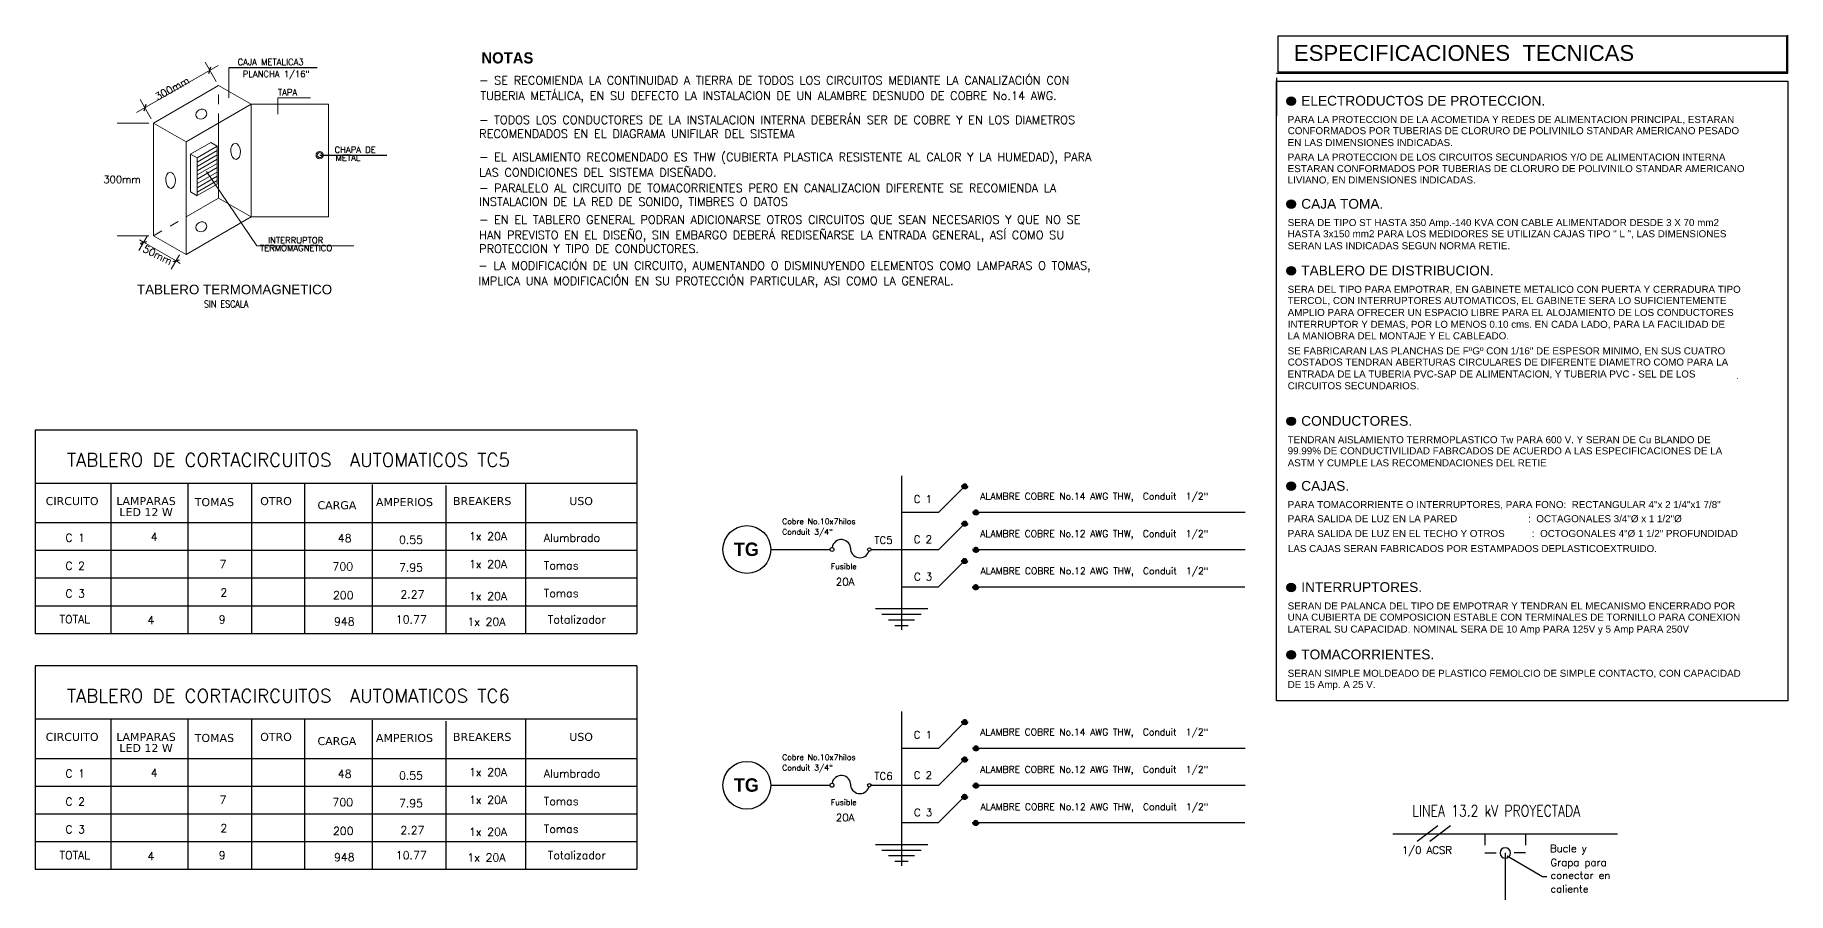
# Model space of a CAD drawing. Extents: x 876.5 to 905.5, y -346 to -323.9.
# Drawn here: x 887.05 to 905.53, y -332.94 to -323.89 of the extents above; entities that cross this region are included whole.
import ezdxf

# ---------------------------------------------------------------- set-up
doc = ezdxf.new("R2010")
doc.units = 0
doc.header["$LTSCALE"] = 0.01
for name, pattern in [('ACAD_ISO02W100', [15, 12, -3]), ('CONTINUA', [0]), ('DASHED2', [0.28575, 0.1905, -0.09525]), ('ISO dash', [15, 12, -3])]:
    doc.linetypes.add(name, pattern=pattern)
doc.layers.get('0').update_dxf_attribs({"linetype": 'CONTINUOUS'})
doc.styles.add('A-2', font='swissel.ttf', dxfattribs={"height": 0.1})
doc.styles.add('ARIAL', font='arial.ttf')
doc.styles.add('ROMANS', font='romans.shx')
doc.styles.add('STYLE3', font='verdana.ttf', dxfattribs={"height": 0.15})
doc.styles.add('STYLE4', font='', dxfattribs={"height": 0.3})
doc.styles.add('STYLE5', font='simplex.shx', dxfattribs={"height": 2.6})
doc.styles.add('STYLE6', font='simplex.shx', dxfattribs={"height": 0.15})
doc.styles.add('TEXTO EJES', font='swissek.ttf', dxfattribs={"height": 0.25})
doc.styles.add('VIGAS', font='swisse.ttf', dxfattribs={"width": 1.2, "height": 0.15})
doc.styles.get('STYLE4').set_extended_font_data('Modern No. 20', bold=True)

msp = doc.modelspace()

# ---------------------------------------------------------------- hatches: boundary and pattern name
for points in [[(900.338, -324.589, 1), (900.248, -324.589, 1)], [(900.338, -325.676, 1), (900.248, -325.676, 1)], [(900.338, -326.38, 1), (900.248, -326.38, 1)], [(900.338, -327.966, 1), (900.248, -327.966, 1)], [(900.338, -328.65, 1), (900.248, -328.65, 1)], [(900.338, -329.719, 1), (900.248, -329.719, 1)], [(900.338, -330.429, 1), (900.248, -330.429, 1)]]:
    msp.add_hatch(color=7).paths.add_polyline_path(points)
at = {"linetype": 'DASHED2'}
for points in [[(896.882, -328.649, 1), (896.822, -328.649, 1)], [(897, -328.924, 1), (896.94, -328.924, 1)], [(896.882, -329.042, 1), (896.822, -329.042, 1)], [(896.88, -329.436, 1), (896.82, -329.436, 1)], [(897, -329.318, 1), (896.94, -329.318, 1)], [(896.998, -329.712, 1), (896.938, -329.712, 1)], [(896.882, -331.135, 1), (896.822, -331.135, 1)], [(897, -331.411, 1), (896.94, -331.411, 1)], [(896.882, -331.529, 1), (896.822, -331.529, 1)], [(897, -331.804, 1), (896.94, -331.804, 1)], [(896.88, -331.923, 1), (896.82, -331.923, 1)], [(896.998, -332.198, 1), (896.938, -332.198, 1)]]:
    msp.add_hatch(color=7, dxfattribs=at).paths.add_polyline_path(points)

# ---------------------------------------------------------------- linework, layer by layer
at = {"color": 7}
for p, q in [((905.516, -323.906), (900.152, -323.906)), ((900.152, -323.906), (900.152, -324.281)), ((905.516, -324.281), (905.516, -323.906)), ((905.529, -324.294), (905.529, -323.893)), ((890.026, -324.24), (889.094, -324.24)), ((900.139, -324.294), (905.529, -324.294)), ((900.139, -324.344), (900.139, -324.746)), ((900.139, -330.913), (900.139, -324.379)), ((900.139, -324.379), (905.529, -324.379)), ((900.152, -324.281), (905.516, -324.281)), ((905.529, -324.379), (905.529, -330.913)), ((890.053, -325.159), (890.761, -325.159)), ((887.052, -328.058), (887.052, -330.203)), ((893.394, -328.058), (887.052, -328.058)), ((893.394, -328.058), (893.394, -330.203)), ((893.394, -328.621), (887.052, -328.621)), ((887.853, -330.203), (887.853, -328.621)), ((887.853, -330.203), (887.853, -328.621)), ((888.666, -330.203), (888.666, -328.621)), ((888.666, -330.203), (888.666, -328.621)), ((889.337, -330.203), (889.337, -328.621)), ((889.337, -330.203), (889.337, -328.621)), ((889.897, -330.203), (889.897, -328.621)), ((889.897, -330.203), (889.897, -328.621)), ((890.609, -330.203), (890.609, -328.632)), ((890.609, -330.203), (890.609, -328.632)), ((891.384, -330.203), (891.384, -328.643)), ((891.384, -330.203), (891.384, -328.643)), ((892.224, -330.203), (892.224, -328.621)), ((892.224, -330.203), (892.224, -328.621)), ((896.185, -328.54), (896.185, -330.166)), ((896.577, -328.924), (896.852, -328.649)), ((887.052, -329.033), (893.394, -329.033)), ((896.183, -328.924), (896.577, -328.924)), ((896.577, -329.318), (896.852, -329.042)), ((896.97, -328.924), (899.807, -328.924)), ((887.052, -329.326), (893.394, -329.326)), ((894.807, -329.318), (894.923, -329.318)), ((894.923, -329.318), (895.432, -329.318)), ((895.864, -329.318), (896.185, -329.318)), ((896.183, -329.318), (896.577, -329.318)), ((896.574, -329.712), (896.85, -329.436)), ((896.97, -329.318), (899.807, -329.318)), ((887.052, -329.618), (893.394, -329.618)), ((896.18, -329.712), (896.574, -329.712)), ((896.968, -329.712), (899.804, -329.712)), ((887.052, -329.911), (893.394, -329.911)), ((895.91, -329.941), (896.461, -329.941)), ((895.979, -330), (896.392, -330)), ((896.048, -330.06), (896.323, -330.06)), ((896.116, -330.119), (896.254, -330.119)), ((887.052, -330.203), (893.394, -330.203)), ((887.052, -330.545), (887.052, -332.69)), ((893.394, -330.545), (887.052, -330.545)), ((893.394, -330.545), (893.394, -332.69)), ((905.529, -330.913), (900.139, -330.913)), ((893.394, -331.107), (887.052, -331.107)), ((887.853, -332.69), (887.853, -331.107)), ((887.853, -332.69), (887.853, -331.107)), ((888.666, -332.69), (888.666, -331.107)), ((888.666, -332.69), (888.666, -331.107)), ((889.337, -332.69), (889.337, -331.107)), ((889.337, -332.69), (889.337, -331.107)), ((889.897, -332.69), (889.897, -331.107)), ((889.897, -332.69), (889.897, -331.107)), ((892.224, -332.69), (892.224, -331.107)), ((892.224, -332.69), (892.224, -331.107)), ((896.185, -331.026), (896.185, -332.652)), ((890.609, -332.69), (890.609, -331.118)), ((890.609, -332.69), (890.609, -331.118)), ((891.384, -332.69), (891.384, -331.129)), ((891.384, -332.69), (891.384, -331.129)), ((896.577, -331.411), (896.852, -331.135)), ((896.183, -331.411), (896.577, -331.411)), ((896.97, -331.411), (899.807, -331.411)), ((887.052, -331.52), (893.394, -331.52)), ((896.577, -331.804), (896.852, -331.529)), ((887.052, -331.812), (893.394, -331.812)), ((894.807, -331.804), (894.923, -331.804)), ((894.923, -331.804), (895.432, -331.804)), ((895.864, -331.804), (896.185, -331.804)), ((896.183, -331.804), (896.577, -331.804)), ((896.97, -331.804), (899.807, -331.804)), ((896.574, -332.198), (896.85, -331.923)), ((887.052, -332.105), (893.394, -332.105)), ((896.18, -332.198), (896.574, -332.198)), ((896.968, -332.198), (899.804, -332.198)), ((887.052, -332.397), (893.394, -332.397)), ((901.363, -332.316), (903.732, -332.316)), ((901.62, -332.395), (901.837, -332.228)), ((901.756, -332.395), (901.973, -332.228)), ((895.91, -332.428), (896.461, -332.428)), ((895.979, -332.487), (896.392, -332.487)), ((896.048, -332.546), (896.323, -332.546)), ((902.568, -332.548), (902.943, -332.767)), ((887.052, -332.69), (893.394, -332.69)), ((896.116, -332.605), (896.254, -332.605)), ((902.943, -332.767), (902.988, -332.767))]:
    msp.add_line(p, q, dxfattribs=at)
at = {"color": 7, "linetype": 'Continuous', "lineweight": 9, "ltscale": 9}
for p, q in [((888.981, -324.214), (888.122, -324.71)), ((888.962, -324.381), (888.844, -324.177)), ((888.277, -324.777), (888.158, -324.573)), ((888.252, -324.821), (887.916, -324.821)), ((888.252, -326.009), (887.916, -326.009)), ((888.232, -326.013), (888.145, -326.164)), ((888.195, -326.077), (888.151, -326.052)), ((888.195, -326.077), (888.538, -326.275)), ((888.575, -326.211), (888.488, -326.362)), ((888.538, -326.275), (888.581, -326.3))]:
    msp.add_line(p, q, dxfattribs=at)
at = {"color": 7, "linetype": 'ByBlock', "lineweight": -2}
for p, q in [((888.885, -324.298), (888.904, -324.229)), ((888.218, -324.625), (888.199, -324.694)), ((888.161, -326.087), (888.229, -326.068)), ((888.572, -326.266), (888.503, -326.285))]:
    msp.add_line(p, q, dxfattribs=at)
at = {"color": 7, "linetype": 'CONTINUA', "lineweight": 9}
for p, q in [((889.094, -324.24), (889.094, -324.555)), ((889.956, -324.553), (889.612, -324.553)), ((889.612, -324.553), (889.612, -324.728)), ((888.987, -325.613), (888.987, -324.821)), ((888.692, -325.148), (888.903, -325.026)), ((888.692, -325.547), (888.692, -325.148)), ((888.692, -325.148), (888.761, -325.187)), ((888.76, -325.186), (888.971, -325.064)), ((888.76, -325.232), (888.971, -325.11)), ((888.76, -325.278), (888.971, -325.156)), ((888.76, -325.586), (888.76, -325.186)), ((888.76, -325.323), (888.971, -325.201)), ((888.903, -325.026), (888.972, -325.065)), ((888.971, -325.464), (888.971, -325.064)), ((888.76, -325.368), (888.971, -325.246)), ((888.76, -325.413), (888.971, -325.291)), ((888.76, -325.459), (888.971, -325.337)), ((888.76, -325.504), (888.971, -325.382)), ((889.389, -326.114), (888.859, -325.332)), ((888.692, -325.547), (888.761, -325.587)), ((888.76, -325.55), (888.971, -325.428)), ((888.76, -325.586), (888.971, -325.464)), ((888.644, -325.811), (888.987, -325.613)), ((889.33, -325.811), (888.987, -325.613)), ((890.411, -326.114), (889.389, -326.114))]:
    msp.add_line(p, q, dxfattribs=at)
at = {"color": 7, "linetype": 'CONTINUA', "lineweight": 20}
for p, q in [((888.302, -324.821), (888.987, -324.425)), ((889.33, -324.623), (888.987, -324.425)), ((888.644, -325.019), (889.33, -324.623)), ((889.33, -324.623), (890.146, -324.623)), ((889.33, -325.811), (889.33, -324.623)), ((890.146, -324.623), (890.146, -325.811)), ((888.302, -326.009), (888.302, -324.821)), ((888.644, -325.019), (888.302, -324.821)), ((888.644, -326.207), (888.644, -325.019)), ((888.644, -326.207), (889.33, -325.811)), ((889.33, -325.811), (890.146, -325.811)), ((888.644, -326.207), (888.302, -326.009))]:
    msp.add_line(p, q, dxfattribs=at)
at = {"color": 7, "linetype": 'ISO dash', "lineweight": 0, "ltscale": 0.007}
for p, q in [((888.987, -324.821), (888.987, -324.425)), ((888.302, -326.009), (888.644, -325.811))]:
    msp.add_line(p, q, dxfattribs=at)
at = {"color": 7, "lineweight": 5}
for p, q in [((904.994, -327.514), (904.997, -327.514)), ((904.997, -327.514), (904.994, -327.514)), ((904.994, -327.514), (904.997, -327.514)), ((904.997, -327.514), (904.994, -327.514))]:
    msp.add_line(p, q, dxfattribs=at)
at = {"color": 7, "linetype": 'ACAD_ISO02W100'}
for p, q in [((902.333, -332.316), (902.333, -332.516)), ((902.762, -332.316), (902.762, -332.516)), ((902.333, -332.516), (902.548, -332.516)), ((902.762, -332.516), (902.548, -332.516))]:
    msp.add_line(p, q, dxfattribs=at)
at = {"color": 7, "linetype": 'Continuous'}
msp.add_line((902.548, -332.516), (902.548, -333.849), dxfattribs=at)
at = {"color": 7}
for centre, radius in [((900.293, -324.589), 0.0449), ((900.293, -325.676), 0.0449), ((900.293, -326.38), 0.0449), ((900.293, -327.966), 0.0449), ((900.293, -328.65), 0.0449), ((894.555, -329.318), 0.252), ((895.452, -329.318), 0.0206), ((895.452, -329.318), 5.315747841905249e-14), ((895.846, -329.318), 0.0185), ((895.846, -329.318), 2.797762022055394e-15), ((900.293, -329.719), 0.0449), ((900.293, -330.429), 0.0449), ((894.555, -331.804), 0.252), ((895.452, -331.804), 0.0206), ((895.452, -331.804), 5.315747841905249e-14), ((895.846, -331.804), 0.0185), ((895.846, -331.804), 2.797762022055394e-15)]:
    msp.add_circle(centre, radius, dxfattribs=at)
at = {"color": 7, "linetype": 'CONTINUA', "lineweight": 9}
for radius in [0.0396, 0.0264]:
    msp.add_circle((890.053, -325.159), radius, dxfattribs=at)
at = {"color": 7, "linetype": 'DASHED2'}
for centre in [(896.852, -328.649), (896.97, -328.924), (896.852, -329.042), (896.85, -329.436), (896.97, -329.318), (896.968, -329.712), (896.852, -331.135), (896.97, -331.411), (896.852, -331.529), (896.97, -331.804), (896.85, -331.923), (896.968, -332.198)]:
    msp.add_circle(centre, 0.03, dxfattribs=at)
at = {"color": 7}
for centre, radius, start, end in [((895.551, -329.312), 0.0986, 356.7389, 171.2864), ((895.747, -329.306), 0.0991, 176.7667, 342.4444), ((895.551, -331.799), 0.0986, 356.7389, 171.2864), ((895.747, -331.793), 0.0991, 176.7667, 342.4444), ((902.549, -332.518), 0.0548, 0, 180), ((902.549, -332.518), 0.0548, 180, 0)]:
    msp.add_arc(centre, radius, start, end, dxfattribs=at)
at = {"color": 7, "linetype": 'CONTINUA', "lineweight": 9}
for centre, major_axis, ratio in [((888.804, -324.726), (0.053, 0.0265), 0.856594), ((889.166, -325.119), (-0.0057, 0.0851), 0.595093), ((888.48, -325.424), (-0.0057, 0.0851), 0.595093), ((888.804, -325.914), (0.053, 0.0265), 0.856594)]:
    msp.add_ellipse(centre, major_axis=major_axis, ratio=ratio, dxfattribs=at)

# ---------------------------------------------------------------- texts
at = {"color": 7, "linetype": 'Continuous'}
for s, height, style, p in [('NOTAS', 0.117, 'STYLE4', (891.757, -324.192, -2.324)), ('- SE RECOMIENDA LA CONTINUIDAD A TIERRA DE TODOS LOS CIRCUITOS MEDIANTE LA CANALIZACIÓN CON', 0.08734, 'ROMANS', (891.734, -324.414, -2.324)), ('TUBERIA METÁLICA, EN SU DEFECTO LA INSTALACION DE UN ALAMBRE DESNUDO DE COBRE No.14 AWG.', 0.08734, 'ROMANS', (891.746, -324.576, -2.324)), ('- TODOS LOS CONDUCTORES DE LA INSTALACION INTERNA DEBERÁN SER DE COBRE Y EN LOS DIAMETROS', 0.08734, 'ROMANS', (891.734, -324.831, -2.324)), ('RECOMENDADOS EN EL DIAGRAMA UNIFILAR DEL SISTEMA', 0.08734, 'ROMANS', (891.734, -324.977, -2.324)), ('- EL AISLAMIENTO RECOMENDADO ES THW (CUBIERTA PLASTICA RESISTENTE AL CALOR Y LA HUMEDAD), PARA', 0.08734, 'ROMANS', (891.734, -325.222, -2.324)), ('300mm', 0.0766, 'ROMANS', (887.772, -325.453)), ('LAS CONDICIONES DEL SISTEMA DISEÑADO.', 0.08734, 'ROMANS', (891.734, -325.385, -2.324)), ('- PARALELO AL CIRCUITO DE TOMACORRIENTES PERO EN CANALIZACION DIFERENTE SE RECOMIENDA LA', 0.08734, 'ROMANS', (891.734, -325.549, -2.324)), ('INSTALACION DE LA RED DE SONIDO, TIMBRES O DATOS', 0.08734, 'ROMANS', (891.734, -325.694, -2.324)), ('- EN EL TABLERO GENERAL PODRAN ADICIONARSE OTROS CIRCUITOS QUE SEAN NECESARIOS Y QUE NO SE', 0.08734, 'ROMANS', (891.734, -325.883, -2.324)), ('HAN PREVISTO EN EL DISEÑO, SIN EMBARGO DEBERÁ REDISEÑARSE LA ENTRADA GENERAL, ASÍ COMO SU', 0.08734, 'ROMANS', (891.734, -326.045, -2.324)), ('PROTECCION Y TIPO DE CONDUCTORES.', 0.08734, 'ROMANS', (891.734, -326.19, -2.324)), ('- LA MODIFICACIÓN DE UN CIRCUITO, AUMENTANDO O DISMINUYENDO ELEMENTOS COMO LAMPARAS O TOMAS,', 0.08734, 'ROMANS', (891.726, -326.367, -2.324)), ('IMPLICA UNA MODIFICACIÓN EN SU PROTECCIÓN PARTICULAR, ASI COMO LA GENERAL.', 0.08734, 'ROMANS', (891.726, -326.529, -2.324)), ('ALAMBRE COBRE No.14 AWG THW,  Conduit  1/2"', 0.07087, 'STYLE6', (897.016, -328.792)), ('C 1', 0.0788, 'STYLE5', (896.314, -328.825)), ('Cobre No.10x7hilos', 0.05906, 'STYLE6', (894.928, -329.051)), ('TG', 0.1417, 'STYLE4', (894.418, -329.386)), ('Conduit 3/4"', 0.05906, 'STYLE6', (894.928, -329.161)), ('TC5', 0.0788, 'STYLE5', (895.899, -329.259)), ('C 2', 0.0788, 'STYLE5', (896.314, -329.25)), ('ALAMBRE COBRE No.12 AWG THW,  Conduit  1/2"', 0.07087, 'STYLE6', (897.016, -329.186)), ('Fusible', 0.0591, 'STYLE6', (895.441, -329.526)), ('20A', 0.0788, 'STYLE5', (895.493, -329.697)), ('C 3', 0.0788, 'STYLE5', (896.316, -329.644)), ('ALAMBRE COBRE No.12 AWG THW,  Conduit  1/2"', 0.07087, 'STYLE6', (897.018, -329.579)), ('C 1', 0.0788, 'STYLE5', (896.314, -331.311)), ('ALAMBRE COBRE No.14 AWG THW,  Conduit  1/2"', 0.07087, 'STYLE6', (897.016, -331.278)), ('Cobre No.10x7hilos', 0.05906, 'STYLE6', (894.928, -331.538)), ('Conduit 3/4"', 0.05906, 'STYLE6', (894.928, -331.648)), ('TC6', 0.0788, 'STYLE5', (895.899, -331.746)), ('C 2', 0.0788, 'STYLE5', (896.314, -331.736)), ('ALAMBRE COBRE No.12 AWG THW,  Conduit  1/2"', 0.07087, 'STYLE6', (897.016, -331.672)), ('TG', 0.1417, 'STYLE4', (894.418, -331.872)), ('Fusible', 0.0591, 'STYLE6', (895.441, -332.013)), ('ALAMBRE COBRE No.12 AWG THW,  Conduit  1/2"', 0.07087, 'STYLE6', (897.018, -332.066)), ('20A', 0.0788, 'STYLE5', (895.493, -332.184)), ('C 3', 0.0788, 'STYLE5', (896.316, -332.13))]:
    msp.add_text(s, height=height, dxfattribs=dict(at, style=style)).set_placement(p)
at = {"color": 7}
for s, height, style, p in [('ESPECIFICACIONES  TECNICAS', 0.1668, 'TEXTO EJES', (900.322, -324.165)), ('CAJA METALICA3', 0.065, 'STYLE5', (889.187, -324.21)), ('PLANCHA 1/16"', 0.065, 'STYLE5', (889.242, -324.336)), ('TAPA', 0.065, 'STYLE5', (889.612, -324.529)), ('ELECTRODUCTOS DE PROTECCION.', 0.1032, 'VIGAS', (900.399, -324.637)), ('PARA LA PROTECCION DE LA ACOMETIDA Y REDES DE ALIMENTACION PRINCIPAL, ESTARAN', 0.07404, 'A-2', (900.256, -324.82)), ('CONFORMADOS POR TUBERIAS DE CLORURO DE POLIVINILO STANDAR AMERICANO PESADO', 0.07404, 'A-2', (900.256, -324.938)), ('EN LAS DIMENSIONES INDICADAS.', 0.07404, 'A-2', (900.256, -325.064)), ('CHAPA DE', 0.065, 'STYLE5', (890.209, -325.135)), ('METAL', 0.065, 'STYLE5', (890.219, -325.22)), ('PARA LA PROTECCION DE LOS CIRCUITOS SECUNDARIOS Y/O DE ALIMENTACION INTERNA', 0.07404, 'A-2', (900.256, -325.216)), ('ESTARAN CONFORMADOS POR TUBERIAS DE CLORURO DE POLIVINILO STANDAR AMERICANO', 0.07404, 'A-2', (900.256, -325.338)), ('LIVIANO, EN DIMENSIONES INDICADAS.', 0.07404, 'A-2', (900.256, -325.458)), ('CAJA TOMA.', 0.1032, 'VIGAS', (900.399, -325.724)), ('SERA DE TIPO ST HASTA 350 Amp.-140 KVA CON CABLE ALIMENTADOR DESDE 3 X 70 mm2', 0.07404, 'A-2', (900.256, -325.907)), ('TERMOMAGNETICO', 0.065, 'STYLE5', (889.423, -326.172)), ('INTERRUPTOR ', 0.065, 'STYLE5', (889.507, -326.089)), ('SERAN LAS INDICADAS SEGUN NORMA RETIE.', 0.07404, 'A-2', (900.256, -326.151)), ('HASTA 3x150 mm2 PARA LOS MEDIDORES SE UTILIZAN CAJAS TIPO " L ", LAS DIMENSIONES ', 0.07404, 'A-2', (900.256, -326.025)), ('TABLERO DE DISTRIBUCION.', 0.1032, 'VIGAS', (900.399, -326.428)), ('TABLERO TERMOMAGNETICO', 0.1008, 'ARIAL', (888.126, -326.626)), ('TERCOL, CON INTERRUPTORES AUTOMATICOS, EL GABINETE SERA LO SUFICIENTEMENTE ', 0.07404, 'A-2', (900.256, -326.729)), ('SERA DEL TIPO PARA EMPOTRAR, EN GABINETE METALICO CON PUERTA Y CERRADURA TIPO', 0.07404, 'A-2', (900.256, -326.611)), ('AMPLIO PARA OFRECER UN ESPACIO LIBRE PARA EL ALOJAMIENTO DE LOS CONDUCTORES ', 0.07404, 'A-2', (900.256, -326.855)), ('LA MANIOBRA DEL MONTAJE Y EL CABLEADO.', 0.07404, 'A-2', (900.256, -327.101)), ('INTERRUPTOR Y DEMAS, POR LO MENOS 0.10 cms. EN CADA LADO, PARA LA FACILIDAD DE ', 0.07404, 'A-2', (900.256, -326.98)), ('SE FABRICARAN LAS PLANCHAS DE FºGº CON 1/16" DE ESPESOR MINIMO, EN SUS CUATRO', 0.07404, 'A-2', (900.256, -327.26)), ('COSTADOS TENDRAN ABERTURAS CIRCULARES DE DIFERENTE DIAMETRO COMO PARA LA ', 0.07404, 'A-2', (900.256, -327.378)), ('CIRCUITOS SECUNDARIOS.', 0.07404, 'A-2', (900.256, -327.628)), ('ENTRADA DE LA TUBERIA PVC-SAP DE ALIMENTACION, Y TUBERIA PVC - SEL DE LOS ', 0.07404, 'A-2', (900.256, -327.504)), ('CONDUCTORES.', 0.1032, 'VIGAS', (900.399, -328.013)), ('TENDRAN AISLAMIENTO TERRMOPLASTICO Tw PARA 600 V. Y SERAN DE Cu BLANDO DE ', 0.07404, 'A-2', (900.256, -328.197)), ('TABLERO DE CORTACIRCUITOS  AUTOMATICOS TC5', 0.14062, 'STYLE5', (887.386, -328.444)), ('99.99% DE CONDUCTIVILIDAD FABRCADOS DE ACUERDO A LAS ESPECIFICACIONES DE LA ', 0.07404, 'A-2', (900.256, -328.314)), ('ASTM Y CUMPLE LAS RECOMENDACIONES DEL RETIE', 0.07404, 'A-2', (900.256, -328.441)), ('CAJAS.', 0.1032, 'VIGAS', (900.399, -328.698)), ('CIRCUITO', 0.0844, 'STYLE3', (887.164, -328.849)), ('LAMPARAS', 0.0844, 'STYLE3', (887.909, -328.849)), ('LED 12 W', 0.0844, 'STYLE3', (887.941, -328.966)), ('TOMAS', 0.0844, 'STYLE3', (888.735, -328.86)), ('OTRO', 0.0844, 'STYLE3', (889.425, -328.849)), ('CARGA ', 0.0844, 'STYLE3', (890.029, -328.893)), ('AMPERIOS', 0.0844, 'STYLE3', (890.645, -328.86)), ('BREAKERS', 0.0844, 'STYLE3', (891.457, -328.849)), ('USO', 0.0844, 'STYLE3', (892.683, -328.849)), ('PARA TOMACORRIENTE O INTERRUPTORES, PARA FONO:  RECTANGULAR 4"x 2 1/4"x1 7/8"', 0.07404, 'A-2', (900.256, -328.881)), ('PARA SALIDA DE LUZ EN LA PARED                          :  OCTAGONALES 3/4"Ø x 1 1/2"Ø ', 0.07404, 'A-2', (900.256, -329.03)), ('C 1', 0.0844, 'STYLE6', (887.372, -329.236)), ('4', 0.0844, 'STYLE6', (888.271, -329.228)), ('48', 0.0844, 'STYLE6', (890.243, -329.24)), ('0.55', 0.0844, 'STYLE6', (890.888, -329.257)), ('1x 20A', 0.0844, 'STYLE6', (891.626, -329.221)), ('Alumbrado ', 0.0844, 'STYLE6', (892.415, -329.236)), ('PARA SALIDA DE LUZ EN EL TECHO Y OTROS          :  OCTOGONALES 4"Ø 1 1/2" PROFUNDIDAD', 0.07404, 'A-2', (900.256, -329.186)), ('C 2', 0.0844, 'STYLE6', (887.372, -329.532)), ('7', 0.0844, 'STYLE6', (888.996, -329.514)), ('1x 20A', 0.0844, 'STYLE6', (891.626, -329.514)), ('Tomas', 0.0844, 'STYLE6', (892.415, -329.528)), ('LAS CAJAS SERAN FABRICADOS POR ESTAMPADOS DEPLASTICOEXTRUIDO.', 0.07404, 'A-2', (900.258, -329.345)), ('700', 0.0844, 'STYLE6', (890.187, -329.539)), ('7.95', 0.0844, 'STYLE6', (890.888, -329.55)), ('C 3', 0.0844, 'STYLE6', (887.372, -329.825)), ('2', 0.0844, 'STYLE6', (889.006, -329.813)), ('200', 0.0844, 'STYLE6', (890.192, -329.842)), ('2.27', 0.0844, 'STYLE6', (890.903, -329.833)), ('1x 20A', 0.0844, 'STYLE6', (891.626, -329.851)), ('Tomas', 0.0844, 'STYLE6', (892.415, -329.821)), ('INTERRUPTORES.', 0.1032, 'VIGAS', (900.399, -329.766)), ('SERAN DE PALANCA DEL TIPO DE EMPOTRAR Y TENDRAN EL MECANISMO ENCERRADO POR ', 0.07404, 'A-2', (900.256, -329.95)), ('UNA CUBIERTA DE COMPOSICION ESTABLE CON TERMINALES DE TORNILLO PARA CONEXION', 0.07404, 'A-2', (900.256, -330.068)), ('TOTAL', 0.0844, 'STYLE6', (887.31, -330.096)), ('4', 0.0844, 'STYLE6', (888.237, -330.106)), ('9', 0.0844, 'STYLE6', (888.989, -330.098)), ('948', 0.0844, 'STYLE6', (890.203, -330.119)), ('10.77', 0.0844, 'STYLE6', (890.855, -330.097)), ('1x 20A', 0.0844, 'STYLE6', (891.609, -330.122)), ('Totalizador', 0.08437, 'STYLE6', (892.457, -330.098)), ('LATERAL SU CAPACIDAD. NOMINAL SERA DE 10 Amp PARA 125V y 5 Amp PARA 250V', 0.07404, 'A-2', (900.256, -330.194)), ('TOMACORRIENTES.', 0.1032, 'VIGAS', (900.399, -330.476)), ('SERAN SIMPLE MOLDEADO DE PLASTICO FEMOLCIO DE SIMPLE CONTACTO, CON CAPACIDAD ', 0.07404, 'A-2', (900.256, -330.66)), ('DE 15 Amp. A 25 V. ', 0.07404, 'A-2', (900.256, -330.778)), ('TABLERO DE CORTACIRCUITOS  AUTOMATICOS TC6', 0.14062, 'STYLE5', (887.386, -330.931)), ('CIRCUITO', 0.0844, 'STYLE3', (887.164, -331.336)), ('LAMPARAS', 0.0844, 'STYLE3', (887.909, -331.336)), ('TOMAS', 0.0844, 'STYLE3', (888.735, -331.347)), ('OTRO', 0.0844, 'STYLE3', (889.425, -331.336)), ('CARGA ', 0.0844, 'STYLE3', (890.029, -331.38)), ('AMPERIOS', 0.0844, 'STYLE3', (890.645, -331.347)), ('BREAKERS', 0.0844, 'STYLE3', (891.457, -331.336)), ('USO', 0.0844, 'STYLE3', (892.683, -331.336)), ('LED 12 W', 0.0844, 'STYLE3', (887.941, -331.453)), ('C 1', 0.0844, 'STYLE6', (887.372, -331.723)), ('4', 0.0844, 'STYLE6', (888.271, -331.714)), ('48', 0.0844, 'STYLE6', (890.243, -331.726)), ('0.55', 0.0844, 'STYLE6', (890.888, -331.744)), ('1x 20A', 0.0844, 'STYLE6', (891.626, -331.707)), ('Alumbrado ', 0.0844, 'STYLE6', (892.415, -331.722)), ('C 2', 0.0844, 'STYLE6', (887.372, -332.019)), ('7', 0.0844, 'STYLE6', (888.996, -332)), ('700', 0.0844, 'STYLE6', (890.187, -332.025)), ('7.95', 0.0844, 'STYLE6', (890.888, -332.036)), ('1x 20A', 0.0844, 'STYLE6', (891.626, -332)), ('Tomas', 0.0844, 'STYLE6', (892.415, -332.015)), ('2', 0.0844, 'STYLE6', (889.006, -332.299)), ('Tomas', 0.0844, 'STYLE6', (892.415, -332.307)), ('C 3', 0.0844, 'STYLE6', (887.372, -332.311)), ('200', 0.0844, 'STYLE6', (890.192, -332.328)), ('2.27', 0.0844, 'STYLE6', (890.903, -332.32)), ('1x 20A', 0.0844, 'STYLE6', (891.626, -332.337)), ('TOTAL', 0.0844, 'STYLE6', (887.31, -332.583)), ('4', 0.0844, 'STYLE6', (888.237, -332.593)), ('9', 0.0844, 'STYLE6', (888.989, -332.584)), ('948', 0.0844, 'STYLE6', (890.203, -332.606)), ('10.77', 0.0844, 'STYLE6', (890.855, -332.584)), ('1x 20A', 0.0844, 'STYLE6', (891.609, -332.608)), ('Totalizador', 0.08437, 'STYLE6', (892.457, -332.584)), ('1/0 ACSR', 0.078, 'STYLE5', (901.46, -332.527)), ('Bucle y', 0.078, 'STYLE5', (903.021, -332.509)), ('Grapa para', 0.078, 'STYLE5', (903.026, -332.657)), ('conectar en ', 0.078, 'STYLE5', (903.026, -332.792)), ('caliente', 0.078, 'STYLE5', (903.026, -332.936))]:
    msp.add_text(s, height=height, dxfattribs=dict(at, style=style)).set_placement(p)
at = {"color": 7, "linetype": 'Continuous', "style": 'ROMANS'}
for s, rotation, p in [('300mm', 28.4464, (888.342, -324.583)), ('150mm', 333.1853, (888.121, -326.143))]:
    msp.add_text(s, height=0.0766, rotation=rotation, dxfattribs=at).set_placement(p)
at = {"color": 7, "linetype": 'CONTINUA', "lineweight": 20, "style": 'ROMANS', "width": 0.8}
for s, height, p in [('SIN ESCALA', 0.0766, (888.832, -326.767)), ('LINEA 13.2 kV PROYECTADA', 0.11945, (901.57, -332.133))]:
    msp.add_text(s, height=height, dxfattribs=at).set_placement(p)

doc.saveas('drawing.dxf')
